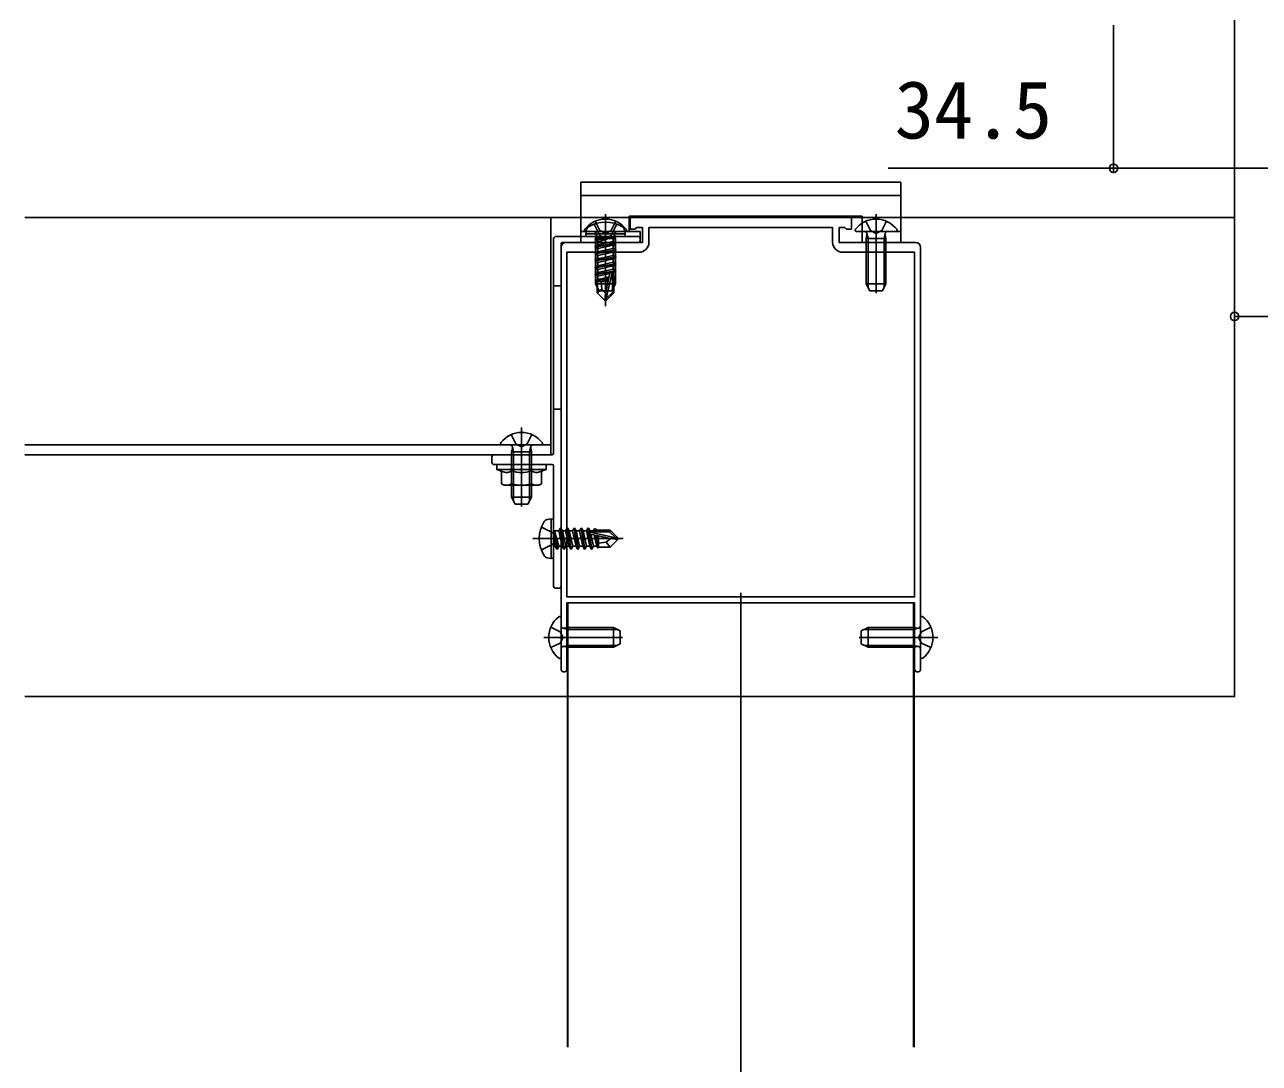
# Model space of a CAD drawing. Units: millimetres, scale not verified. Extents: x -700 to 700, y -1043 to 1037.
# Drawn here: x -74.5 to 175.5, y -91.4 to 118.9 of the extents above; entities that cross this region are included whole.
import ezdxf
from ezdxf.enums import TextEntityAlignment as Align

# ---------------------------------------------------------------- set-up
doc = ezdxf.new("R2010")
doc.units = ezdxf.units.MM
doc.header["$LTSCALE"] = 6
for name, color, linetype in [('0-3_YKK_11', 7, 'Continuous'), ('0-4_YKK_12', 2, 'Continuous'), ('0-5_YKK_13', 4, 'Continuous'), ('0-6_YKK_D', 6, 'Continuous')]:
    doc.layers.add(name, color=color, linetype=linetype)
doc.styles.add('ＭＳ ゴシック', font='')
doc.styles.get('ＭＳ ゴシック').set_extended_font_data('MS Gothic')

msp = doc.modelspace()

# ---------------------------------------------------------------- linework, layer by layer
at = {"layer": '0-3_YKK_11'}
for points in [[(35.099, 74.8), (50.599, 74.8), (50.599, 77.8), (49.399, 77.8), (49.099, 77.5), (48.099, 77.5), (48.099, 79.8), (92.899, 79.8), (92.899, 77.5), (91.899, 77.5), (91.599, 77.8), (90.399, 77.8), (90.399, 74.8), (105.899, 74.8)], [(89.099, 74.8), (89.099, 77.8), (51.899, 77.8), (51.899, 74.8)], [(34.099, -11.6), (34.099, -5.658), (34.219, -5.475), (34.219, -4.925), (34.099, -4.742), (34.099, 73.8)], [(35.299, 3), (105.699, 3), (105.699, 72.8), (91.099, 72.8)], [(49.899, 72.8), (35.299, 72.8), (35.299, 3)], [(106.899, 73.8), (106.899, -4.742), (106.779, -4.925), (106.779, -5.475), (106.899, -5.658), (106.899, -11.6)], [(105.699, -11.6), (105.699, 1.8), (35.299, 1.8), (35.299, -11.6)]]:
    msp.add_lwpolyline(points, dxfattribs=at)
for centre, radius, start, end in [((35.099, 73.8), 1, 90.00001, 179.99999), ((49.899, 74.8), 2, 270.00001, 359.99999), ((91.099, 74.8), 2, 180.00001, 269.99999), ((105.899, 73.8), 1, 0.00001, 89.99999), ((34.699, -11.6), 0.6, 179.99999, 0.00001), ((106.299, -11.6), 0.6, 179.99999, 0.00001)]:
    msp.add_arc(centre, radius, start, end, dxfattribs=at)
at = {"layer": '0-4_YKK_12'}
for p, q in [((170.499, 119.8), (170.499, 79.8)), ((-74.515, 79.8), (170.499, 79.8)), ((31.999, 31.8), (31.999, 79.8)), ((-74.515, 33.8), (31.999, 33.8)), ((-74.515, 31.8), (31.999, 31.8)), ((70.499, 3.8), (70.499, -183.2)), ((35.419, 1.8), (105.579, 1.8))]:
    msp.add_line(p, q, dxfattribs=at)
for points in [[(170.499, 119.8), (170.499, -17.2), (-74.515, -17.2)], [(35.419, 1.8), (35.419, -17.2), (35.419, -88.2)], [(35.499, 1.8), (35.499, -17.2), (35.499, -88.2)], [(35.499, 1.8), (35.499, -17.2), (35.499, -88.2)], [(105.499, 1.8), (105.499, -17.2), (105.499, -88.2)], [(105.579, 1.8), (105.579, -17.2), (105.579, -88.2)]]:
    msp.add_lwpolyline(points, dxfattribs=at)
at = {"layer": '0-5_YKK_13'}
for p, q in [((102.899, 87), (38.099, 87)), ((38.099, 84.394), (38.099, 87)), ((102.899, 84.394), (102.899, 87)), ((38.099, 84.317), (38.099, 84.394)), ((38.099, 84.3), (38.099, 84.317)), ((38.099, 84.3), (102.899, 84.3)), ((38.099, 77.3), (38.099, 84.3)), ((102.899, 84.317), (102.899, 84.394)), ((102.899, 84.3), (102.899, 84.317)), ((102.899, 77.3), (102.899, 84.3)), ((43.099, 80.5), (43.099, 64.537)), ((43.099, 80.2), (43.099, 61.89)), ((47.899, 80.1), (95.099, 80.1)), ((47.899, 77.3), (47.899, 80.1)), ((95.099, 80.1), (95.099, 77.3)), ((97.899, 80.5), (97.899, 64.537)), ((41.024, 79.077), (41.954, 77.212)), ((43.099, 72.8), (43.099, 79)), ((45.174, 79.077), (44.244, 77.212)), ((95.824, 79.077), (96.754, 77.212)), ((97.899, 72.8), (97.899, 79)), ((99.974, 79.077), (99.044, 77.212)), ((32.599, 75.5), (32.599, 32.1)), ((49.799, 76), (33.099, 76)), ((38.099, 77), (38.099, 77.3)), ((50.099, 77), (38.099, 77)), ((38.099, 76), (38.099, 77)), ((38.099, 75.8), (38.099, 76)), ((39.099, 76.5), (39.24, 77.302)), ((47.099, 76.5), (39.099, 76.5)), ((39.099, 76.5), (39.187, 76)), ((39.123, 77), (47.075, 77)), ((47.011, 76), (39.187, 76)), ((40.999, 75.35), (44.599, 75.95)), ((44.599, 75.85), (40.999, 75.25)), ((40.999, 75.35), (41.549, 75.668)), ((40.999, 75.35), (40.999, 75.25)), ((40.999, 75.35), (40.999, 75.25)), ((40.999, 75.25), (41.549, 74.932)), ((41.099, 75.6), (41.243, 76.412)), ((45.099, 75.6), (41.099, 75.6)), ((41.099, 75.6), (41.099, 66.4)), ((41.478, 75.6), (41.238, 76.615)), ((41.478, 75.6), (41.478, 65.642)), ((44.599, 75.95), (41.549, 75.668)), ((41.549, 74.932), (44.599, 75.85)), ((41.549, 75.8), (41.549, 75.668)), ((41.954, 77.212), (43.099, 76.603)), ((44.244, 77.212), (43.099, 76.603)), ((43.099, 77), (43.099, 73.8)), ((44.599, 75.95), (44.599, 75.85)), ((44.649, 75.8), (44.649, 74.968)), ((44.72, 75.6), (44.96, 76.615)), ((44.72, 75.6), (44.72, 65.642)), ((45.099, 75.6), (44.954, 76.412)), ((45.099, 75.6), (45.099, 66.4)), ((47.099, 76.5), (46.957, 77.302)), ((47.099, 76.5), (47.011, 76)), ((47.899, 77), (47.899, 77.3)), ((50.099, 76), (50.099, 77)), ((50.099, 75.8), (50.099, 76)), ((50.099, 74.8), (50.099, 75.8)), ((50.099, 75.1), (50.099, 75.7)), ((93.923, 77), (101.875, 77)), ((95.099, 77.3), (95.099, 77)), ((95.099, 76), (95.099, 75.8)), ((95.099, 75.8), (95.099, 74.8)), ((95.899, 75.6), (96.043, 76.412)), ((99.899, 75.6), (95.899, 75.6)), ((95.899, 75.6), (95.899, 66.4)), ((96.278, 75.6), (96.038, 76.615)), ((96.278, 75.6), (96.278, 65.642)), ((96.754, 77.212), (97.899, 76.603)), ((99.044, 77.212), (97.899, 76.603)), ((99.52, 75.6), (99.76, 76.615)), ((99.52, 75.6), (99.52, 65.642)), ((99.899, 75.6), (99.754, 76.412)), ((99.899, 75.6), (99.899, 66.4)), ((102.899, 77), (102.899, 77.3)), ((102.899, 75.8), (102.899, 76)), ((102.899, 74.8), (102.899, 75.8)), ((34.099, 5.1), (34.099, 74.5)), ((34.399, 74.8), (49.799, 74.8)), ((40.999, 73.95), (45.199, 74.65)), ((45.199, 74.55), (40.999, 73.85)), ((40.999, 73.95), (41.549, 74.268)), ((40.999, 73.95), (40.999, 73.85)), ((40.999, 73.85), (41.549, 73.532)), ((40.999, 72.55), (45.199, 73.25)), ((45.199, 73.15), (40.999, 72.45)), ((40.999, 72.55), (41.549, 72.868)), ((40.999, 72.55), (40.999, 72.45)), ((44.649, 74.968), (41.549, 74.268)), ((41.549, 74.932), (41.549, 74.268)), ((44.649, 74.232), (41.549, 73.532)), ((44.649, 73.568), (41.549, 72.868)), ((41.549, 73.532), (41.549, 72.868)), ((45.199, 74.65), (44.649, 74.968)), ((45.199, 74.55), (44.649, 74.232)), ((44.649, 74.232), (44.649, 73.568)), ((45.199, 73.25), (44.649, 73.568)), ((44.649, 72.832), (44.649, 72.168)), ((45.199, 74.65), (45.199, 74.55)), ((45.199, 73.25), (45.199, 73.15)), ((102.899, 74.8), (95.099, 74.8)), ((40.999, 72.45), (41.549, 72.132)), ((40.999, 71.15), (45.199, 71.85)), ((45.199, 71.75), (40.999, 71.05)), ((40.999, 71.15), (41.549, 71.468)), ((40.999, 71.15), (40.999, 71.05)), ((40.999, 71.05), (41.549, 70.732)), ((40.999, 69.75), (45.199, 70.45)), ((45.199, 70.35), (40.999, 69.65)), ((40.999, 69.75), (41.549, 70.068)), ((44.649, 72.168), (41.549, 71.468)), ((41.549, 72.132), (41.549, 71.468)), ((44.649, 70.768), (41.549, 70.068)), ((41.549, 70.732), (41.549, 70.068)), ((45.199, 71.85), (44.649, 72.168)), ((44.649, 71.432), (44.649, 70.768)), ((45.199, 70.45), (44.649, 70.768)), ((44.649, 70.032), (44.649, 69.368)), ((45.199, 71.85), (45.199, 71.75)), ((45.199, 70.45), (45.199, 70.35)), ((40.999, 69.75), (40.999, 69.65)), ((40.999, 69.65), (41.549, 69.332)), ((40.999, 68.35), (45.199, 69.05)), ((45.199, 68.95), (40.999, 68.25)), ((40.999, 68.35), (41.549, 68.668)), ((40.999, 68.35), (40.999, 68.25)), ((40.999, 68.25), (41.549, 67.932)), ((44.649, 69.368), (41.549, 68.668)), ((41.549, 69.332), (41.549, 68.668)), ((44.004, 68.487), (41.549, 67.932)), ((41.549, 67.932), (41.549, 67.268)), ((43.845, 67.786), (41.549, 67.268)), ((44.431, 68.623), (43.249, 63.424)), ((44.649, 67.968), (44.496, 67.933)), ((44.499, 68.452), (44.499, 64.674)), ((45.099, 67.708), (44.499, 67.609)), ((45.199, 69.05), (44.649, 69.368)), ((44.649, 68.632), (44.649, 67.968)), ((45.099, 67.708), (44.649, 67.968)), ((45.099, 67.708), (45.099, 67.492)), ((45.199, 69.05), (45.199, 68.95)), ((32.599, 66), (34.099, 66)), ((45.099, 66.4), (41.099, 66.4)), ((41.799, 65), (41.099, 66.4)), ((43.777, 67.49), (41.199, 67.065)), ((41.199, 67.065), (41.549, 67.268)), ((41.399, 66.971), (41.199, 67.065)), ((41.399, 66.971), (41.399, 64.55)), ((43.643, 66.9), (41.399, 66.9)), ((42.354, 65.351), (41.399, 64.55)), ((43.717, 67.224), (42.051, 66.9)), ((45.099, 66.4), (44.399, 65)), ((45.099, 67.492), (44.499, 67.376)), ((44.799, 66.9), (44.499, 66.9)), ((44.799, 67.319), (44.799, 64.55)), ((99.899, 66.4), (95.899, 66.4)), ((96.599, 65), (95.899, 66.4)), ((99.899, 66.4), (99.199, 65)), ((42.949, 63), (41.399, 64.55)), ((44.399, 65), (41.799, 65)), ((43.099, 64.506), (42.949, 63)), ((42.949, 63), (43.249, 63)), ((43.099, 64.506), (43.099, 63)), ((44.499, 64.674), (43.249, 63.424)), ((43.249, 63), (44.799, 64.55)), ((43.249, 63.424), (43.249, 63)), ((44.799, 64.55), (44.499, 64.674)), ((99.199, 65), (96.599, 65)), ((32.599, 41), (34.099, 41)), ((24.024, 35.877), (24.954, 34.012)), ((26.099, 37.3), (26.099, 21.337)), ((28.174, 35.877), (27.244, 34.012)), ((30.075, 33.8), (22.123, 33.8)), ((24.099, 32.4), (24.243, 33.212)), ((24.478, 32.4), (24.238, 33.415)), ((24.954, 34.012), (26.099, 33.403)), ((27.244, 34.012), (26.099, 33.403)), ((26.099, 32.8), (26.099, 28.8)), ((27.72, 32.4), (27.96, 33.415)), ((28.099, 32.4), (27.954, 33.212)), ((20.099, 31.3), (20.099, 30.3)), ((32.299, 31.8), (20.599, 31.8)), ((24.099, 32.4), (28.099, 32.4)), ((24.099, 32.4), (24.099, 23.2)), ((24.478, 32.4), (24.478, 22.442)), ((26.099, 23.185), (26.099, 30.229)), ((27.72, 32.4), (27.72, 22.442)), ((28.099, 32.4), (28.099, 23.2)), ((20.599, 29.8), (32.299, 29.8)), ((31.099, 28.8), (21.099, 28.8)), ((30.799, 29.8), (21.399, 29.8)), ((22.057, 25.913), (22.057, 28.101)), ((24.078, 25.913), (24.078, 28.508)), ((28.12, 25.913), (28.12, 28.508)), ((30.14, 25.913), (30.14, 28.101)), ((32.599, 29.5), (32.599, 5.1)), ((22.599, 25.6), (22.057, 25.913)), ((22.599, 25.6), (29.599, 25.6)), ((29.599, 25.6), (30.14, 25.913)), ((24.099, 23.2), (28.099, 23.2)), ((24.099, 23.2), (24.799, 21.8)), ((27.399, 21.8), (28.099, 23.2)), ((24.799, 21.8), (27.399, 21.8)), ((32.099, 18.8), (31.296, 18.658)), ((32.099, 18.8), (32.099, 10.8)), ((32.099, 18.8), (32.599, 18.712)), ((32.599, 18.712), (32.599, 10.888)), ((33.249, 12.7), (32.649, 16.3)), ((32.649, 16.3), (32.749, 16.3)), ((32.649, 16.3), (32.931, 13.25)), ((32.749, 16.3), (33.349, 12.7)), ((33.666, 13.25), (32.749, 16.3)), ((32.799, 16.35), (33.631, 16.35)), ((33.949, 16.9), (33.631, 16.35)), ((33.631, 16.35), (34.331, 13.25)), ((34.649, 12.7), (33.949, 16.9)), ((33.949, 16.9), (34.049, 16.9)), ((34.049, 16.9), (34.366, 16.35)), ((34.049, 16.9), (34.749, 12.7)), ((34.366, 16.35), (35.066, 13.25)), ((34.366, 16.35), (35.031, 16.35)), ((35.349, 16.9), (35.031, 16.35)), ((35.031, 16.35), (35.731, 13.25)), ((36.049, 12.7), (35.349, 16.9)), ((35.349, 16.9), (35.449, 16.9)), ((35.449, 16.9), (36.149, 12.7)), ((35.766, 16.35), (36.431, 16.35)), ((36.749, 16.9), (36.431, 16.35)), ((36.431, 16.35), (37.131, 13.25)), ((37.449, 12.7), (36.749, 16.9)), ((36.749, 16.9), (36.849, 16.9)), ((36.849, 16.9), (37.549, 12.7)), ((37.166, 16.35), (37.831, 16.35)), ((38.149, 16.9), (37.831, 16.35)), ((37.831, 16.35), (38.531, 13.25)), ((38.849, 12.7), (38.149, 16.9)), ((38.149, 16.9), (38.249, 16.9)), ((38.249, 16.9), (38.949, 12.7)), ((38.566, 16.35), (39.231, 16.35)), ((39.549, 16.9), (39.231, 16.35)), ((39.231, 16.35), (39.931, 13.25)), ((40.249, 12.7), (39.549, 16.9)), ((39.549, 16.9), (39.649, 16.9)), ((39.649, 16.9), (40.349, 12.7)), ((39.966, 16.35), (40.631, 16.35)), ((39.976, 16.132), (45.175, 14.95)), ((40.112, 15.705), (40.666, 13.25)), ((40.147, 16.2), (43.925, 16.2)), ((40.891, 16.8), (40.631, 16.35)), ((40.631, 16.35), (40.666, 16.197)), ((40.813, 15.546), (41.331, 13.25)), ((40.891, 16.8), (41.107, 16.8)), ((40.891, 16.8), (40.99, 16.2)), ((41.107, 16.8), (41.223, 16.2)), ((41.109, 15.478), (41.533, 12.9)), ((41.28, 16.5), (44.049, 16.5)), ((41.375, 15.418), (41.699, 13.752)), ((41.699, 16.5), (41.699, 16.2)), ((41.699, 15.344), (41.699, 13.1)), ((44.049, 16.5), (43.925, 16.2)), ((43.925, 16.2), (45.175, 14.95)), ((45.599, 14.95), (44.049, 16.5)), ((28.399, 14.8), (46.709, 14.8)), ((31.599, 14.8), (35.099, 14.8)), ((32.799, 13.25), (32.931, 13.25)), ((33.249, 12.7), (32.931, 13.25)), ((33.249, 12.7), (33.349, 12.7)), ((33.249, 12.7), (33.349, 12.7)), ((33.349, 12.7), (33.666, 13.25)), ((33.666, 13.25), (34.331, 13.25)), ((34.649, 12.7), (34.331, 13.25)), ((34.649, 12.7), (34.749, 12.7)), ((34.749, 12.7), (35.066, 13.25)), ((35.066, 13.25), (35.731, 13.25)), ((36.049, 12.7), (35.731, 13.25)), ((36.049, 12.7), (36.149, 12.7)), ((36.149, 12.7), (36.466, 13.25)), ((36.466, 13.25), (37.131, 13.25)), ((37.449, 12.7), (37.131, 13.25)), ((37.449, 12.7), (37.549, 12.7)), ((37.549, 12.7), (37.866, 13.25)), ((37.866, 13.25), (38.531, 13.25)), ((38.849, 12.7), (38.531, 13.25)), ((38.849, 12.7), (38.949, 12.7)), ((38.949, 12.7), (39.266, 13.25)), ((39.266, 13.25), (39.931, 13.25)), ((40.249, 12.7), (39.931, 13.25)), ((40.249, 12.7), (40.349, 12.7)), ((40.349, 12.7), (40.666, 13.25)), ((40.666, 13.25), (41.331, 13.25)), ((41.533, 12.9), (41.331, 13.25)), ((41.628, 13.1), (41.533, 12.9)), ((41.628, 13.1), (44.049, 13.1)), ((43.248, 14.055), (44.049, 13.1)), ((45.599, 14.65), (44.049, 13.1)), ((44.093, 14.8), (45.599, 14.8)), ((44.093, 14.8), (45.599, 14.65)), ((45.175, 14.95), (45.599, 14.95)), ((45.599, 14.65), (45.599, 14.95)), ((32.099, 10.8), (31.296, 10.941)), ((32.099, 10.8), (32.599, 10.888)), ((32.899, 4.8), (33.799, 4.8)), ((34.099, -9.176), (34.099, -1.224)), ((106.899, -9.176), (106.899, -1.224)), ((32.022, -3.125), (33.887, -4.055)), ((33.887, -4.055), (34.496, -5.2)), ((35.499, -3.579), (34.484, -3.339)), ((35.499, -3.2), (34.687, -3.345)), ((35.499, -3.2), (35.499, -7.2)), ((35.499, -3.2), (44.699, -3.2)), ((35.499, -3.579), (45.457, -3.579)), ((44.699, -3.2), (44.699, -7.2)), ((44.699, -3.2), (46.099, -3.9)), ((46.099, -3.9), (46.099, -6.5)), ((96.299, -3.2), (94.899, -3.9)), ((94.899, -3.9), (94.899, -6.5)), ((105.499, -3.579), (95.541, -3.579)), ((105.499, -3.2), (96.299, -3.2)), ((96.299, -3.2), (96.299, -7.2)), ((105.499, -3.2), (105.499, -7.2)), ((105.499, -3.2), (106.311, -3.345)), ((105.499, -3.579), (106.514, -3.339)), ((107.111, -4.055), (106.502, -5.2)), ((108.976, -3.125), (107.111, -4.055)), ((30.599, -5.2), (46.562, -5.2)), ((32.022, -7.275), (33.887, -6.345)), ((33.887, -6.345), (34.496, -5.2)), ((35.499, -6.821), (34.484, -7.061)), ((35.499, -7.2), (34.687, -7.055)), ((35.499, -6.821), (45.457, -6.821)), ((35.499, -7.2), (44.699, -7.2)), ((46.099, -6.5), (44.699, -7.2)), ((110.399, -5.2), (94.436, -5.2)), ((94.899, -6.5), (96.299, -7.2)), ((105.499, -6.821), (95.541, -6.821)), ((105.499, -7.2), (96.299, -7.2)), ((105.499, -6.821), (106.514, -7.061)), ((105.499, -7.2), (106.311, -7.055)), ((107.111, -6.345), (106.502, -5.2)), ((108.976, -7.275), (107.111, -6.345))]:
    msp.add_line(p, q, dxfattribs=at)
for points in [[(40.799, 78.479), (41.954, 76.163), (43.099, 75.554)], [(45.399, 78.479), (44.244, 76.163), (43.099, 75.554)], [(50.099, 74.8), (38.099, 74.8), (38.099, 75.8)], [(102.899, 76), (102.899, 77), (95.099, 77), (95.099, 76)], [(45.199, 73.15), (44.649, 72.832), (41.549, 72.132)], [(45.199, 71.75), (44.649, 71.432), (41.549, 70.732)], [(45.199, 70.35), (44.649, 70.032), (41.549, 69.332)], [(44.008, 68.507), (43.099, 64.506), (42.354, 65.351), (42.199, 66.9)], [(45.199, 68.95), (44.649, 68.632), (44.457, 68.589)], [(45.099, 67.492), (44.649, 67.232), (44.499, 67.199)], [(21.099, 29.5), (21.099, 28.8), (22.468, 28.302)], [(31.099, 29.5), (31.099, 28.8), (29.73, 28.302)], [(30.119, 17.1), (32.436, 15.945), (33.045, 14.8)], [(35.449, 16.9), (35.766, 16.35), (36.466, 13.25)], [(36.849, 16.9), (37.166, 16.35), (37.866, 13.25)], [(38.249, 16.9), (38.566, 16.35), (39.266, 13.25)], [(39.649, 16.9), (39.966, 16.35), (40.01, 16.158)], [(40.092, 15.71), (44.093, 14.8), (43.248, 14.055), (41.699, 13.9)], [(41.107, 16.8), (41.366, 16.35), (41.4, 16.2)], [(30.119, 12.5), (32.436, 13.655), (33.045, 14.8)]]:
    msp.add_lwpolyline(points, dxfattribs=at)
for centre, radius, start, end in [((43.099, 74.2), 5.3, 37.71409, 142.28591), ((40.127, 77.146), 0.9, 122.05588, 170), ((43.099, 72.4), 6.5, 57.94412, 122.05588), ((46.071, 77.146), 0.9, 10, 57.94412), ((97.899, 74.2), 5.3, 37.71409, 142.28591), ((33.099, 75.5), 0.5, 90, 180), ((39.123, 77.274), 0.274, 142.28591, 270), ((40.751, 76.5), 0.5, 349.90904, 90), ((41.349, 75.8), 0.2, 0, 90), ((44.849, 75.8), 0.2, 90, 180), ((45.447, 76.5), 0.5, 90, 190.09096), ((47.075, 77.274), 0.274, 270, 37.71409), ((49.799, 75.7), 0.3, 360, 90), ((49.799, 75.1), 0.3, 270, 0), ((93.923, 77.274), 0.274, 142.28591, 270), ((95.551, 76.5), 0.5, 349.90904, 90), ((100.247, 76.5), 0.5, 90, 190.09096), ((101.875, 77.274), 0.274, 270, 37.71409), ((34.399, 74.5), 0.3, 90, 180), ((44.251, 68.452), 0.248, 0, 167.19096), ((26.099, 31), 5.3, 37.71409, 142.28591), ((22.123, 34.074), 0.274, 142.28591, 270), ((23.751, 33.3), 0.5, 349.90904, 90), ((28.447, 33.3), 0.5, 90, 190.09096), ((30.075, 34.074), 0.274, 270, 37.71409), ((20.599, 31.3), 0.5, 90, 180), ((20.599, 30.3), 0.5, 180, 270), ((32.299, 32.1), 0.3, 270, 0), ((21.399, 29.5), 0.3, 90, 180), ((21.557, 28.101), 0.5, 0, 70), ((23.073, 29.966), 1.771, 250, 304.56509), ((26.099, 34.882), 6.687, 252.41205, 270), ((26.099, 34.882), 6.687, 270, 287.58795), ((29.124, 29.966), 1.771, 235.43491, 290), ((30.64, 28.101), 0.5, 110, 180), ((30.799, 29.5), 0.3, 0, 90), ((32.299, 29.5), 0.3, 0, 90), ((23.073, 27.371), 1.771, 240, 304.56509), ((26.099, 32.287), 6.687, 252.41205, 270), ((26.099, 32.287), 6.687, 270, 287.58795), ((29.124, 27.371), 1.771, 235.43491, 300), ((36.199, 14.8), 6.5, 147.94412, 212.05588), ((31.453, 17.772), 0.9, 100, 147.94412), ((32.799, 16.55), 0.2, 180, 270), ((40.147, 15.952), 0.248, 90, 257.19096), ((32.799, 13.05), 0.2, 90, 180), ((31.453, 11.828), 0.9, 212.05588, 260), ((32.899, 5.1), 0.3, 180, 270), ((33.799, 5.1), 0.3, 270, 0), ((36.899, -5.2), 5.3, 127.71409, 232.28591), ((33.825, -1.224), 0.274, 0, 127.71409), ((107.173, -1.224), 0.274, 52.28591, 180), ((104.099, -5.2), 5.3, 307.71409, 52.28591), ((34.599, -2.852), 0.5, 180, 280.09096), ((106.399, -2.852), 0.5, 259.90904, 0), ((34.599, -7.548), 0.5, 79.90904, 180), ((106.399, -7.548), 0.5, 0, 100.09096), ((33.825, -9.176), 0.274, 232.28591, 0), ((107.173, -9.176), 0.274, 180, 307.71409)]:
    msp.add_arc(centre, radius, start, end, dxfattribs=at)
at = {"layer": '0-6_YKK_D'}
msp.add_line((145.999, 118.8), (145.999, 88.8), dxfattribs=at)
for points in [[(180.499, 89.8), (145.999, 89.8), (100.326, 89.8)], [(170.499, 59.8), (180.499, 59.8), (263.24, 59.8)]]:
    msp.add_lwpolyline(points, dxfattribs=at)
for centre in [(145.999, 89.8), (170.499, 59.8)]:
    msp.add_circle(centre, 0.85, dxfattribs=at)

# ---------------------------------------------------------------- texts
at = {"layer": '0-6_YKK_D', "style": 'ＭＳ ゴシック'}
msp.add_text('34.5', height=11.73, dxfattribs=at).set_placement((101.644, 92.3), align=Align.BOTTOM_LEFT)

doc.saveas('drawing.dxf')
